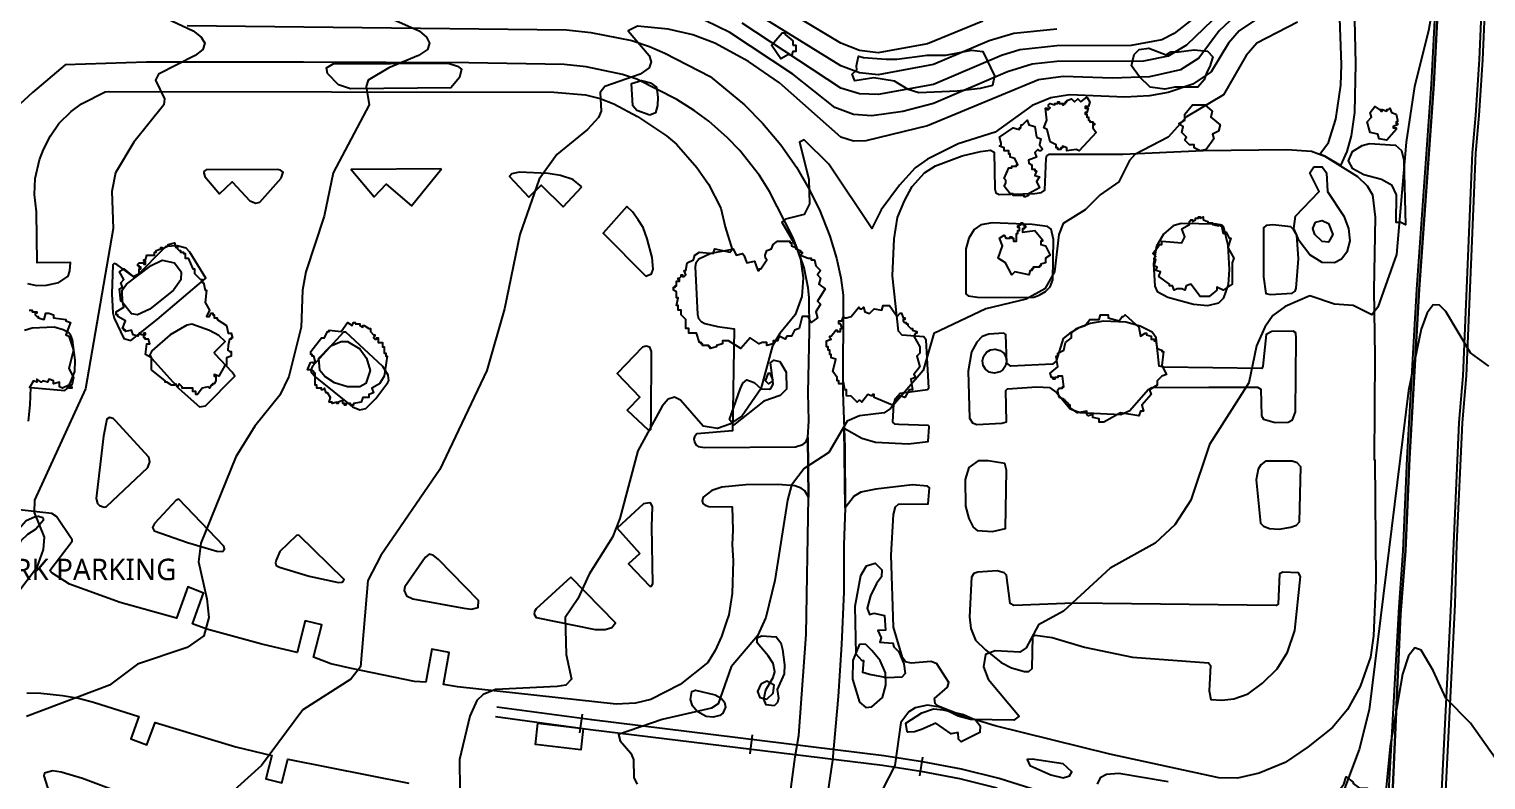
# Model space of a CAD drawing. Header units: metres. Extents: x -550 to 550, y -500 to 950.
# Drawn here: x -86.6 to 151.3, y 615.7 to 738.2 of the extents above; entities that cross this region are included whole.
import ezdxf
from ezdxf.enums import TextEntityAlignment as Align

# ---------------------------------------------------------------- set-up
doc = ezdxf.new("R2010")
doc.units = ezdxf.units.M
doc.header["$LTSCALE"] = 2
for name, color, linetype in [('SITE-BLDG-EXIST', 7, 'CONTINUOUS'), ('SITE-PARKING', 250, 'CONTINUOUS'), ('SITE-RAIL', 7, 'CONTINUOUS'), ('SITE-ROAD-CURB', 7, 'CONTINUOUS'), ('SITE-ROAD-GRAVEL', 32, 'CONTINUOUS'), ('SITE-ROAD-PAVED', 7, 'CONTINUOUS'), ('SITE-TREE-CANOPY', 94, 'CONTINUOUS'), ('TEXT', 7, 'CONTINUOUS'), ('TOPO-CONTOUR-MAJOR', 8, 'CONTINUOUS'), ('TOPO-CONTOUR-MINOR', 9, 'CONTINUOUS')]:
    doc.layers.add(name, color=color, linetype=linetype)
doc.styles.add('OpenSans', font='OpenSans-Regular.ttf')

msp = doc.modelspace()

# ---------------------------------------------------------------- linework, layer by layer
at = {"layer": 'SITE-BLDG-EXIST'}
msp.add_lwpolyline([(3.9, 624.02), (3.49, 620.53), (-3.91, 621.41), (-3.5, 624.9)], close=True, dxfattribs=at)
at = {"layer": 'SITE-PARKING'}
for points in [[(-86.85, 696.69), (-85.37, 696.34), (-83.77, 696.4), (-81.75, 696.82), (-80.23, 697.85), (-79.91, 698.75), (-79.81, 700.1), (-85.26, 700.05), (-85.38, 708.39), (-85.73, 711.2), (-85.62, 713.79), (-84.9, 716.85), (-84.23, 718.56), (-83.09, 720.75), (-81.73, 722.77), (-79.71, 724.76), (-78.04, 725.98), (-74.16, 727.94), (-73.49, 728.03), (-0.87, 727.9), (4.27, 727.45), (6.66, 726.88), (8.89, 726.02), (12.78, 723.92), (17.51, 720.8), (19.13, 719.43), (22.46, 715.59), (24.34, 712.9), (26.37, 708.97), (27.09, 705.94), (28.23, 702.2), (24.73, 701.56), (22.76, 700.62), (22.27, 699.98), (22.21, 699.4), (22.57, 691.6), (22.72, 690.97), (23.14, 690.48), (23.79, 690.13), (25.81, 689.65), (28.54, 689.29), (28.26, 672.63), (22.44, 672.15), (22.06, 671.65), (21.95, 671.27), (22.05, 670.8), (22.29, 670.36), (22.66, 670.08), (23.71, 669.9), (38.58, 670.02), (39.76, 670.38), (40.23, 670.76), (40.59, 671.52), (40.71, 661.78), (40.09, 662.83), (39.48, 663.26), (38.48, 663.67), (35.67, 663.85), (30.47, 663.83), (26.55, 663.45), (24.92, 662.86), (23.51, 661.81), (23.32, 661.25), (23.42, 660.76), (23.8, 660.47), (24.39, 660.29), (28.23, 660.19), (28.34, 656.39), (28.23, 654.05), (28.38, 651.41), (28.2, 646.07), (27.67, 642.61), (27.32, 641.49), (26.51, 639.07), (25.45, 636.78), (24.28, 634.79), (19.73, 631.23), (14.93, 628.78), (12.42, 628.17), (9.3, 628), (-16.6, 630.84), (-18.91, 631.24), (-17.99, 636.45), (-20.84, 636.96), (-21.81, 631.59), (-23.65, 631.69), (-33.94, 633.81), (-37.33, 634.61), (-40.16, 635.69), (-38.79, 640.98), (-41.51, 641.61), (-42.82, 636.44), (-48.59, 637.81), (-57.58, 640.23), (-59.91, 641.1), (-58.09, 646.14), (-60.65, 647.15), (-62.51, 642.06), (-71.71, 644.61), (-80, 647.62), (-82.9, 649.44), (-83.22, 649.81), (-79.58, 654.59), (-79.58, 654.81), (-82.13, 658.62), (-82.9, 659.11), (-88.69, 659.76)], [(-86.69, 674.19), (-86.39, 676.87), (-86.32, 679.69), (-80.75, 679.22), (-80.36, 679.55), (-79.9, 680.39), (-79.1, 682.31), (-79.07, 684.15), (-79.5, 687.49), (-79.76, 688.17), (-80.12, 688.61), (-81.03, 689.11), (-82.51, 689.53), (-86.08, 689.4), (-87.36, 688.99)], [(-86.98, 629.84), (-84.69, 629.8), (-81.12, 629.4), (-78.51, 628.96), (-76.09, 628.36), (-68.68, 626.01), (-69.96, 622.33), (-67.35, 621.35), (-66, 625.03), (-52.85, 621.02), (-46.97, 619.61), (-47.92, 615.83), (-45.3, 615.17), (-44.33, 619.01), (-24.55, 615.09)]]:
    msp.add_lwpolyline(points, dxfattribs=at)
for points in [[(-45.44, 713.88), (-45.12, 714.86), (-45.54, 715.18), (-45.99, 715.27), (-57.65, 715.25), (-57.99, 715.02), (-58.06, 714.72), (-57.89, 714.11), (-55.51, 711.31), (-53.43, 713.24), (-50.55, 710.14), (-49.58, 709.76), (-48.89, 709.93)], [(-19.25, 715.41), (-34, 715.28), (-30.23, 710.83), (-28.29, 712.89), (-24.16, 709.35)], [(3.69, 712.43), (2.2, 713.62), (0.21, 714.3), (-1.82, 714.63), (-6.56, 714.82), (-7.76, 714.56), (-8.13, 714.13), (-4.98, 710.77), (-2.99, 712.73), (0.62, 709.17)], [(14.15, 697.89), (15.06, 698.23), (15.34, 699.01), (15.16, 700.91), (14.37, 703.96), (13.67, 705.8), (12.89, 707.08), (11.96, 708.36), (11, 709.25), (7.14, 704.91)], [(-65.65, 690.81), (-57.75, 697.55), (-60.32, 701.77), (-60.96, 702.46), (-62.42, 702.8), (-64.27, 702.69), (-69.19, 697.69), (-69.45, 697.73), (-72.24, 699.78), (-72.71, 699.92), (-72.93, 699.7), (-73.05, 694.98), (-72.92, 691.86), (-72.7, 691.02), (-71.11, 687.67), (-69.99, 687.38)], [(-57.12, 689.01), (-60.03, 690.04), (-60.83, 689.89), (-63.55, 688.31), (-66.54, 685.66), (-66.86, 685.01), (-66.61, 684.46), (-62.16, 679.51), (-58.76, 676.55), (-57.78, 676.7), (-53, 681.55), (-53.4, 682.21), (-56.26, 685.19), (-56.3, 685.48), (-54.55, 687.23), (-55.6, 688.17)], [(-34.85, 688.72), (-35.25, 688.73), (-40.28, 683.18), (-40.57, 682.54), (-40.54, 682.17), (-39.85, 681.43), (-33.76, 676.52), (-32.6, 676.07), (-31.62, 676.26), (-29.95, 677.92), (-28.01, 680.53), (-27.86, 680.82), (-27.93, 681.7), (-28.84, 683.11)], [(14.76, 672.72), (14.94, 672.85), (15.01, 674.68), (15.07, 685.58), (14.8, 686.26), (14.18, 686.44), (13.57, 686.27), (9.44, 681.98), (13.16, 678.14), (11.07, 675.99), (14.5, 672.8)], [(-72.46, 674.27), (-72.85, 674.64), (-73.44, 674.78), (-73.87, 674.53), (-74.43, 671.74), (-75.62, 661.57), (-75.44, 660.77), (-75.08, 660.44), (-74.35, 660.18), (-73.95, 660.26), (-67.18, 666.63), (-66.88, 667.57), (-67.06, 668.3)], [(-66.12, 657.49), (-66.42, 656.84), (-66.15, 656.32), (-60.73, 654.42), (-55.95, 652.97), (-55.01, 652.93), (-54.7, 653.31), (-54.79, 653.82), (-62.14, 661.46), (-62.56, 661.33)], [(13.15, 652.61), (11.32, 650.89), (14.76, 647.27), (15.03, 647.29), (15.28, 647.63), (15.13, 656.98), (15.22, 660.24), (14.96, 660.81), (14.72, 660.89), (13.75, 660.72), (9.47, 656.74)], [(-42.55, 655.59), (-42.93, 655.53), (-45.62, 652.92), (-46.25, 651.51), (-46.36, 651.08), (-46.22, 650.64), (-45.71, 650.35), (-40.85, 648.88), (-36.04, 647.89), (-35.51, 647.9), (-35.31, 648.05), (-35.15, 648.37)], [(-19.71, 651.63), (-20.61, 652.35), (-21.23, 652.47), (-21.92, 651.92), (-25.24, 647.14), (-25.31, 646.55), (-24.95, 645.69), (-23.94, 645.21), (-15.59, 643.69), (-14.35, 643.51), (-13.26, 643.76), (-13.22, 644.92)], [(1.89, 648.75), (-3.79, 643.56), (-4.05, 643.15), (-4.08, 642.68), (-3.77, 642.16), (5.85, 640.18), (7.51, 640.21), (8.6, 640.54), (9.19, 641.28)], [(-80.51, 609.86), (-77.27, 610.57), (-72.84, 612.01), (-72.07, 612.49), (-71.52, 613.32), (-71.78, 613.58), (-77.84, 615.88), (-81.36, 616.91), (-82.78, 617.13), (-84.05, 616.73), (-84.16, 616.33), (-82.36, 610.62), (-82.07, 610.12)]]:
    msp.add_lwpolyline(points, close=True, dxfattribs=at)
at = {"layer": 'SITE-RAIL'}
for points in [[(-10.41, 625.98), (5.1, 623.89), (52.77, 618.04), (59.02, 617.09), (65.33, 615.88), (71.43, 614.35)], [(83.52, 612.2), (71.85, 615.85), (65.66, 617.4), (59.29, 618.62), (52.98, 619.59), (5.29, 625.44), (-10.2, 627.53)], [(3.36, 623.32), (3.77, 626.39)], [(31.15, 619.92), (31.54, 622.99)], [(58.89, 616.3), (59.35, 619.36)]]:
    msp.add_lwpolyline(points, dxfattribs=at)
at = {"layer": 'SITE-ROAD-CURB'}
for points in [[(134.89, 603.06), (137.14, 643.89), (137.79, 653.05), (138.44, 668.15), (140.02, 695.69), (142.42, 729.24), (143.19, 743.83)], [(143.58, 743.81), (142.81, 729.21), (140.42, 695.67), (138.83, 668.13), (138.18, 653.01), (137.36, 642.64), (135.95, 610.74)]]:
    msp.add_lwpolyline(points, dxfattribs=at)
at = {"layer": 'SITE-ROAD-GRAVEL'}
msp.add_lwpolyline([(129.56, 751.77), (130, 732.54), (129.84, 724.58), (129.33, 720.75), (128.58, 718.21), (127.57, 715.94), (125.03, 717.46), (124.21, 717.76), (125.63, 719.69), (126.8, 723.52), (127.6, 729.02), (127.71, 732.44), (127.02, 752.07)], dxfattribs=at)
for points in [[(132.78, 711.12), (133.25, 707.48), (133, 695.6), (133.18, 684.85), (133.07, 667.87), (133.19, 667.87), (133.34, 648.18), (132.97, 639.14), (132.47, 635.66), (130.8, 630.9), (128.69, 627.13), (126.27, 624.2), (122.28, 621.04), (118.52, 618.47), (114.31, 616.74), (110.77, 615.94), (107.72, 615.97), (89.88, 619.86), (71.15, 624.46), (66.03, 626.05), (61.88, 627.66), (61.38, 628.14), (61.26, 628.91), (63.37, 630.8), (63.61, 631.55), (61.66, 634.61), (60.73, 634.99), (57.45, 634.7), (56.54, 634.93), (56.05, 635.6), (54.59, 640.56), (54.21, 652.34), (54.6, 658.98), (54.88, 660.19), (55.4, 660.64), (60.23, 660.72), (60.47, 663.3), (60.14, 663.59), (57.65, 663.83), (51.67, 663.12), (49.26, 662.62), (48.16, 661.95), (46.67, 660.03), (46.5, 673.07), (49.41, 671.45), (51.65, 670.78), (57.02, 670.49), (60.22, 670.86), (60.42, 673.29), (60.24, 673.47), (55.45, 673.64), (54.87, 673.73), (54.48, 674.04), (54.61, 677.01), (54.88, 677.91), (55.66, 678.76), (60.11, 679.37), (60.37, 679.66), (59.91, 687.4), (59.52, 687.96), (56.01, 688.24), (55.4, 688.91), (54.42, 697.91), (54.69, 703.94), (55.24, 707.44), (56.38, 710.18), (57.63, 712.52), (59.64, 714.73), (61.41, 715.85), (65.8, 717.51), (68.79, 718.21), (70.43, 718.43), (71.01, 718.1), (71.13, 712.13), (71.31, 711.48), (71.81, 711.18), (77.63, 711.35), (78.75, 711.5), (79.27, 711.89), (79.49, 717.12), (79.64, 717.59), (79.97, 717.76), (92.04, 717.8), (105.16, 718.38), (118.83, 718.52), (122.86, 718.26), (125.03, 717.46), (130.33, 714.12), (131.94, 712.59)], [(76.52, 694.36), (77.5, 694.45), (78.34, 694.76), (79.37, 695.39), (80.18, 696.14), (80.61, 697.26), (80.71, 703.83), (80.34, 705.52), (79.73, 705.99), (77.23, 706.3), (70.7, 706.58), (68.84, 706.22), (67.77, 705.48), (66.87, 704.08), (66.4, 702.31), (66.39, 695), (66.79, 694.66), (68.31, 694.42)], [(103.56, 693.29), (105.92, 693.1), (107.71, 693.54), (108.53, 694.32), (109.3, 696.49), (109.46, 698.96), (109.21, 702.85), (108.54, 705.83), (108.19, 706.21), (107.32, 706.37), (101.54, 706.49), (100.23, 706.08), (98.68, 704.73), (97.51, 702.76), (97.05, 699.9), (97.26, 696.23), (97.65, 695.35), (99.37, 694.43)], [(116.13, 694.86), (119.69, 695.07), (120.14, 695.4), (120.33, 695.9), (120.72, 700.72), (120.44, 704.54), (119.91, 705.5), (119.45, 705.94), (116.51, 706.26), (115.45, 706.14), (114.98, 705.78), (114.99, 697.75), (115.37, 695.06)], [(83.33, 688.51), (82.27, 687.67), (81.14, 684.02), (80.55, 683.52), (73.71, 683.19), (73.06, 683.68), (72.94, 688.36), (72.58, 688.59), (70.14, 688.39), (69.08, 688.01), (68.19, 687.09), (67.32, 685.5), (66.78, 682.35), (66.96, 674.69), (67.48, 673.91), (68.2, 673.64), (72.24, 673.85), (73.02, 674.09), (72.94, 679.21), (73.2, 679.49), (77.96, 679.83), (80.07, 679.69), (81.17, 678.86), (83.45, 676.23), (85.07, 675.62), (91.71, 675.27), (93.18, 675.92), (96.16, 679.35), (96.78, 679.7), (106.08, 679.76), (114.04, 679.75), (114.58, 679.41), (114.67, 675.05), (114.98, 674.54), (116.9, 673.99), (119.01, 674.05), (119.71, 674.44), (120.21, 675.73), (120.35, 687.72), (120.29, 688.6), (119.86, 688.89), (116.37, 688.86), (115.45, 688.33), (114.91, 683.18), (114.72, 682.79), (98.74, 683.04), (97.98, 683.2), (97.49, 687.79), (96.82, 688.71), (94.88, 689.73), (92.53, 690.36), (88.86, 690.51), (86.68, 690.16), (84.85, 689.44)], [(66.33, 660.3), (66.87, 658.3), (67.57, 656.9), (68.22, 656.38), (70.75, 656.18), (72.84, 656.68), (73, 666.2), (72.76, 667.29), (70.05, 667.75), (68.41, 667.74), (66.86, 666.62), (66.28, 664.7)], [(117.56, 656.57), (119.46, 656.89), (120.38, 657.23), (120.9, 657.78), (121.08, 666.77), (120.47, 667.41), (119.68, 667.68), (115.32, 667.69), (114.58, 667.09), (114.13, 666.37), (113.81, 664.64), (114.49, 657.54), (114.99, 657.06), (116, 656.67)], [(72.14, 634.82), (73.83, 633.92), (75.95, 633.33), (76.68, 633.32), (77.24, 633.85), (77.34, 639.11), (77.71, 639.25), (80.46, 638.87), (85.74, 637.31), (93.59, 635.7), (106.03, 634.75), (106.32, 634.3), (106.12, 630.21), (106.42, 628.78), (108.2, 628.64), (110.16, 628.89), (112.47, 629.71), (114.83, 631.41), (117.24, 633.75), (118.93, 636.52), (120.13, 640.02), (121.04, 648.86), (120.72, 649.45), (118.18, 649.58), (117.63, 649.3), (117.38, 644.33), (117.09, 644.11), (83.96, 644.51), (74.21, 644.12), (73.6, 644.42), (73.05, 649.05), (72.65, 649.46), (71.49, 649.77), (68.33, 649.55), (67.71, 649.35), (67.29, 648.73), (66.98, 642.24), (67.2, 640.34), (67.96, 638.48), (69.6, 636.87)]]:
    msp.add_lwpolyline(points, close=True, dxfattribs=at)
at = {"layer": 'SITE-ROAD-PAVED'}
for points in [[(151.32, 758.33), (150.2, 733.23), (149.62, 724.15), (149.05, 718), (147.53, 681.61), (146.89, 673.98), (145.61, 644.33), (143.51, 603.04)], [(144.21, 602.99), (146.31, 644.29), (146.55, 654.15), (147.49, 673.95), (148.13, 681.58), (149.65, 717.96), (150.21, 724.1), (150.79, 733.2), (151.92, 758.3)], [(135.95, 610.74), (137.36, 642.64), (138.18, 653.01), (138.83, 668.13), (140.42, 695.67), (142.81, 729.21), (143.58, 743.81)], [(-60.75, 738.8), (1.17, 738.08), (5.15, 737.66), (11.82, 736.31), (14.72, 735.36), (17.23, 734.24), (24.62, 730.44), (30.25, 725.83), (33.2, 722.86), (36.15, 719.31), (38.73, 715.66), (40.65, 712.35), (42.5, 708.68), (44.16, 704.39), (45.29, 700.78), (45.98, 697.6), (46.36, 694.79), (46.29, 678.95), (46.61, 669.94), (46.67, 659.99), (46.47, 653.99), (46.46, 646.36), (46.1, 637.75), (45.53, 629.26), (44.59, 618.85), (43.82, 613.38)], [(37.2, 609.61), (38.52, 619.43), (39.14, 622.9), (40.3, 639.36), (40.71, 661.78), (40.59, 671.52), (40.72, 674.28), (40.62, 678.84), (40.86, 688.97), (40.82, 694.38), (40.65, 695.96), (39.96, 699.22), (39.3, 701.32), (38.13, 704.22), (34.35, 711.68), (32.69, 714.3), (29.46, 718.38), (27.48, 720.46), (24.42, 723.16), (22.04, 724.89), (19.19, 726.69), (12.67, 730.04), (10.3, 730.81), (4.36, 732.02), (0.78, 732.41), (-14.8, 732.67), (-41.75, 732.79), (-67.41, 732.82), (-80.68, 732.37), (-86.03, 727.84), (-88.76, 725.34)]]:
    msp.add_lwpolyline(points, dxfattribs=at)
at = {"layer": 'SITE-TREE-CANOPY'}
for points in [[(38.15, 735.56), (38.65, 735.56), (38.65, 734.56), (38.15, 734.56), (37.9, 733.81), (37.4, 734.06), (36.15, 733.32), (34.64, 735.56), (36.4, 737.56), (36.9, 737.56), (36.9, 737.31), (38.15, 736.3)], [(53.4, 733.27), (55.12, 733.27), (60.09, 733.93), (63.13, 733.94), (67.29, 734.73), (69.15, 734.53), (71.07, 730.56), (70.73, 728.98), (68.75, 728.51), (64.98, 728.05), (58.7, 727.78), (56.98, 728.32), (54.73, 729.7), (51.36, 730.23), (48.24, 729.76), (47.85, 730.83), (48.58, 731.55), (48.51, 732.21), (48.84, 733.8), (49.7, 733.54)], [(99.84, 734.47), (101.1, 734.47), (103.68, 734.8), (105.86, 734.59), (106.72, 733.67), (106.25, 732.08), (105.73, 731.16), (105.33, 729.9), (104.27, 728.71), (100.51, 728.7), (98.91, 728.37), (96.47, 728.71), (94.75, 730.42), (93.43, 732.22), (93.88, 734.06), (94.68, 734.86), (96.27, 735.06), (99.12, 734)], [(-34.11, 728.47), (-36.08, 729.11), (-37.85, 730.97), (-38.03, 731.88), (-36.95, 732.54), (-18.16, 732.62), (-16.62, 732.16), (-16, 731.64), (-16.3, 730.28), (-17.72, 728.6)], [(14.76, 724.16), (12.65, 724.91), (11.99, 725.69), (11.77, 729.32), (13.42, 729.82), (14.88, 729.41), (15.85, 728.71), (16.08, 727.1), (16.01, 725.74), (15.71, 724.55)], [(86.4, 725.56), (85.9, 725.56), (85.9, 725.31), (86.39, 725.31), (86.15, 724.56), (85.9, 724.56), (85.9, 724.31), (86.15, 724.31), (86.15, 723.81), (86.4, 723.81), (86.4, 723.31), (86.65, 723.3), (86.64, 723.06), (87.15, 723.06), (87.15, 722.81), (87.4, 722.81), (87.4, 722.56), (87.15, 722.56), (87.15, 722.06), (87.65, 721.31), (84.9, 718.31), (84.4, 718.56), (82.9, 718.32), (82.9, 718.82), (82.15, 719.06), (82.15, 718.81), (81.9, 718.81), (81.9, 718.56), (81.4, 718.56), (81.4, 718.81), (81.15, 718.81), (81.15, 719.31), (80.15, 719.81), (79.65, 721.81), (79.14, 722.06), (79.64, 723.31), (79.39, 725.31), (79.65, 725.31), (79.65, 725.06), (79.9, 725.06), (80.15, 725.32), (79.9, 725.56), (79.9, 725.81), (80.15, 726.06), (80.9, 725.82), (80.9, 726.06), (81.4, 726.06), (81.4, 726.32), (81.65, 726.31), (81.65, 726.06), (82.15, 726.06), (82.15, 725.81), (82.4, 725.81), (82.4, 726.06), (82.65, 726.06), (82.65, 726.31), (82.9, 726.31), (82.9, 726.56), (83.64, 726.81), (84.15, 726.31), (84.65, 726.81), (85.15, 726.31), (86.14, 727.07), (86.65, 726.31)], [(105.65, 718.56), (104.65, 718.31), (103.65, 718.81), (103.65, 719.31), (102.9, 719.31), (102.14, 720.06), (102.4, 720.56), (101.65, 721.31), (101.89, 722.31), (101.15, 722.81), (102.15, 723.31), (102.15, 724.31), (103.4, 725.81), (105.4, 725.81), (106.64, 724.81), (106.4, 723.81), (107.9, 722.57), (107.64, 721.56), (106.65, 721.07), (106.9, 720.31)], [(77.9, 720.56), (78.65, 720.31), (78.4, 719.31), (78.9, 718.57), (78.65, 718.31), (78.4, 718.31), (78.15, 718.55), (77.65, 718.05), (77.9, 717.31), (76.64, 716.81), (76.65, 716.31), (77.15, 716.06), (77.15, 715.31), (77.65, 715.31), (77.65, 715.06), (77.9, 715.06), (77.65, 714.31), (78.4, 714.06), (77.9, 713.3), (78.39, 712.31), (76.64, 711.32), (76.64, 711.06), (76.15, 710.82), (75.9, 710.82), (75.9, 711.06), (74.14, 711.06), (74.14, 711.31), (73.65, 711.31), (72.65, 712.56), (72.9, 713.06), (72.9, 713.56), (72.65, 713.81), (73.4, 715.56), (73.9, 715.56), (73.9, 715.81), (74.65, 715.81), (74.65, 716.06), (74.9, 716.06), (74.4, 717.06), (73.65, 717.31), (73.65, 717.82), (73.39, 717.8), (73.4, 718.31), (72.64, 718.31), (72.64, 718.81), (71.9, 719.06), (72.15, 719.31), (72.15, 719.56), (71.9, 720.57), (74.14, 722.06), (75.15, 721.81), (75.15, 722.06), (75.39, 722.06), (75.4, 722.56), (75.65, 722.56), (76.4, 723.31), (76.65, 722.56), (77.65, 722.32)], [(133.9, 725.06), (134.15, 725.06), (134.15, 724.81), (134.39, 724.81), (134.39, 725.06), (135.15, 724.81), (135.15, 725.06), (135.4, 725.05), (135.64, 725.31), (135.9, 724.56), (136.65, 724.31), (136.9, 723.31), (136.9, 723.06), (136.65, 723.06), (136.65, 722.81), (136.9, 722.81), (136.9, 722.56), (136.15, 722.31), (136.15, 722.06), (136.64, 722.06), (136.64, 721.81), (135.15, 720.06), (133.9, 720.31), (133.65, 721.06), (132.4, 721.31), (131.9, 723.06), (132.64, 723.81), (132.4, 724.56), (133.15, 725.56)], [(137.4, 706.63), (136.65, 706.64), (136.69, 711.12), (136.02, 712.68), (134.26, 713.62), (131.37, 714.43), (129.57, 715.36), (128.86, 716.71), (129.53, 718.24), (131.1, 719.18), (132.32, 719.5), (136.56, 719.24), (137.53, 718.38), (137.94, 716.81), (138.2, 706.23)], [(75.65, 706.31), (75.9, 706.31), (75.9, 706.05), (76.15, 706.07), (76.15, 705.81), (75.9, 705.81), (75.9, 705.57), (75.65, 705.57), (75.65, 705.07), (77.65, 705.31), (78.9, 703.82), (78.9, 703.56), (78.65, 703.56), (78.65, 703.06), (79.4, 702.81), (80.15, 701.31), (79.4, 700.81), (79.4, 700.07), (78.64, 699.81), (78.64, 699.55), (78.4, 699.56), (78.4, 699.31), (77.39, 699.31), (77.4, 699.06), (77.15, 699.06), (77.15, 698.81), (76.9, 698.81), (76.65, 698.06), (74.4, 698.56), (73.9, 698.06), (72.89, 700.06), (71.65, 700.81), (72.4, 702.81), (71.9, 704.06), (72.65, 704.56), (72.9, 704.06), (73.65, 704.06), (73.64, 704.31), (73.9, 704.31), (73.9, 704.06), (74.15, 704.05), (74.15, 703.57), (74.65, 703.56), (74.65, 704.81), (74.89, 704.81), (74.9, 705.31), (75.15, 705.31), (75.15, 705.81), (74.9, 705.81), (74.9, 706.06), (75.4, 706.31), (75.4, 706.56), (75.65, 706.56)], [(105.15, 707.06), (105.9, 706.81), (105.9, 706.56), (106.65, 706.56), (106.65, 706.32), (107.65, 706.06), (107.65, 706.31), (107.9, 706.31), (107.9, 706.06), (108.15, 706.06), (108.4, 704.81), (108.9, 705.06), (109.4, 704.06), (109.65, 704.06), (109.15, 702.56), (110.15, 700.82), (109.9, 700.06), (109.89, 696.56), (108.4, 695.56), (107.4, 696.06), (107.4, 695.56), (106.15, 694.56), (104.65, 694.56), (103.15, 696.56), (102.39, 696.31), (102.15, 695.56), (101.65, 695.81), (100.9, 695.81), (100.4, 695.56), (100.15, 696.31), (99.65, 696.31), (99.65, 696.56), (97.9, 697.81), (98.15, 698.56), (97.4, 698.81), (97.64, 699.31), (97.15, 699.56), (97.4, 700.57), (97.15, 700.57), (97.15, 700.81), (97.39, 701.07), (96.9, 701.56), (97.9, 702.81), (97.9, 703.06), (98.4, 703.06), (98.39, 703.56), (101.65, 703.31), (102.15, 704.31), (101.65, 705.57), (102.9, 706.31), (102.9, 706.81), (103.15, 707.07), (103.4, 707.06), (103.4, 706.81), (103.9, 707.06), (103.9, 707.31), (104.4, 707.31), (104.4, 707.56), (104.65, 707.56), (104.65, 707.31), (105.15, 707.56)], [(-68.35, 688.31), (-68.36, 688.56), (-68.6, 688.56), (-68.85, 688.06), (-69.6, 688.31), (-69.85, 689.06), (-70.86, 688.81), (-70.85, 689.06), (-71.1, 689.06), (-71.1, 689.31), (-71.35, 689.31), (-70.85, 690.56), (-72.1, 691.31), (-72.1, 691.56), (-72.35, 691.56), (-72.35, 692.06), (-71.1, 692.81), (-71.35, 693.81), (-71.6, 693.81), (-71.85, 695.82), (-71.35, 696.06), (-71.6, 696.8), (-71.1, 697.3), (-71.85, 698.56), (-71.1, 699.06), (-69.6, 697.81), (-68.6, 698.31), (-68.6, 699.06), (-68.36, 699.06), (-68.36, 699.31), (-68.6, 699.31), (-68.6, 699.56), (-68.85, 699.56), (-68.85, 699.8), (-68.6, 700.06), (-67.85, 700.06), (-67.85, 699.81), (-67.6, 699.81), (-67.6, 700.31), (-67.86, 700.32), (-67.86, 700.56), (-67.6, 700.56), (-67.36, 701.32), (-66.1, 701.31), (-66.11, 701.81), (-65.85, 701.81), (-65.85, 702.06), (-65.1, 702.31), (-65.1, 702.56), (-64.85, 702.56), (-64.85, 702.31), (-63.85, 702.81), (-63.85, 703.06), (-62.85, 703.31), (-62.6, 702.55), (-62.35, 702.55), (-62.35, 702.31), (-62.1, 702.06), (-61.85, 702.06), (-61.85, 701.81), (-61.35, 701.81), (-61.35, 701.56), (-61.1, 701.56), (-61.1, 700.81), (-60.6, 700.81), (-59.85, 699.06), (-59.6, 699.06), (-59.6, 698.31), (-58.6, 697.31), (-58.35, 697.31), (-58.35, 696.81), (-58.1, 696.81), (-57.85, 695.56), (-57.6, 695.56), (-57.85, 693.56), (-57.1, 692.31), (-57.6, 691.31), (-57.1, 691.31), (-56.85, 691.81), (-56.6, 691.81), (-56.6, 691.56), (-56.35, 691.56), (-56.35, 691.06), (-55.85, 691.06), (-55.85, 690.81), (-54.35, 689.81), (-54.1, 688.56), (-53.6, 688.56), (-53.35, 687.82), (-53.6, 687.82), (-53.6, 687.56), (-53.85, 687.56), (-54.1, 686.56), (-54.11, 685.81), (-53.85, 685.56), (-53.6, 685.56), (-53.6, 684.81), (-54.35, 684.56), (-54.35, 683.31), (-54.6, 683.31), (-55.6, 681.56), (-56.35, 681.81), (-56.35, 681.56), (-56.11, 681.56), (-56.1, 680.81), (-56.35, 680.31), (-56.61, 680.31), (-56.61, 680.05), (-56.85, 680.06), (-57.1, 679.56), (-57.35, 679.81), (-58.35, 679.56), (-59.1, 678.56), (-59.35, 678.56), (-59.35, 679.06), (-59.85, 679.06), (-59.85, 679.56), (-61.61, 679.56), (-61.61, 679.81), (-62.1, 680.31), (-62.35, 679.81), (-62.6, 680.31), (-62.85, 680.06), (-63.35, 680.06), (-64.1, 680.57), (-64.35, 680.55), (-64.35, 680.81), (-66.6, 682.56), (-66.61, 684.56), (-67.6, 685.06), (-67.35, 686.81), (-66.86, 686.81), (-67.1, 687.56), (-67.61, 687.56), (-67.61, 687.81), (-67.85, 687.81), (-67.85, 688.31)], [(37.65, 703.31), (37.9, 703.31), (37.89, 702.81), (38.65, 702.55), (38.65, 702.31), (39.4, 702.06), (39.4, 701.81), (39.65, 701.81), (39.65, 701.56), (39.4, 701.31), (40.64, 700.81), (41.15, 700.81), (41.15, 700.56), (41.65, 700.56), (41.9, 699.56), (42.65, 698.81), (42.15, 698.06), (42.65, 697.56), (42.39, 696.57), (43.4, 695.81), (42.15, 693.81), (42.65, 693.31), (41.9, 692.06), (42.15, 691.06), (41.15, 690.32), (40.65, 691.31), (39.65, 691.31), (39.15, 689.31), (38.4, 689.06), (37.9, 688.06), (37.15, 688.06), (36.9, 687.56), (35.9, 688.06), (35.65, 687.31), (34.9, 687.31), (34.9, 686.81), (33.9, 686.57), (33.9, 687.05), (33.15, 687.06), (32.65, 686.81), (31.15, 687.81), (29.65, 686.06), (27.65, 687.31), (26.65, 687.31), (26.65, 686.81), (25.65, 686.57), (25.65, 686.31), (24.65, 686.07), (24.65, 686.31), (24.4, 686.31), (24.4, 686.56), (23.39, 686.56), (23.39, 686.81), (23.15, 686.81), (23.15, 687.06), (22.9, 687.06), (22.4, 688.56), (21.15, 688.56), (21.14, 689.31), (20.65, 689.31), (20.65, 690.81), (19.9, 691.56), (19.9, 692.31), (19.4, 692.31), (19.4, 693.06), (19.15, 693.06), (19.4, 694.32), (19.15, 694.32), (19.15, 695.31), (18.65, 695.56), (18.65, 696.06), (18.9, 696.06), (18.9, 696.31), (19.15, 696.31), (19.15, 697.06), (19.64, 697.06), (19.65, 697.31), (19.4, 697.31), (19.4, 697.56), (19.65, 697.56), (19.9, 697.81), (19.9, 698.06), (20.14, 698.06), (20.14, 697.81), (20.4, 697.81), (20.65, 698.06), (20.4, 698.81), (20.65, 698.81), (20.9, 700.06), (21.9, 700.56), (22.15, 701.31), (22.9, 701.81), (25.15, 701.56), (25.4, 702.31), (27.89, 701.81), (28.4, 702.31), (28.9, 701.31), (29.9, 701.57), (30.15, 701.31), (30.64, 700.06), (31.89, 700.31), (32.4, 698.81), (32.64, 698.81), (32.64, 699.06), (32.9, 699.06), (33.9, 700.56), (33.65, 700.82), (33.64, 701.32), (33.9, 702.06), (34.65, 702.32), (34.9, 703.06), (35.65, 703.56), (37.65, 703.56)], [(55.15, 691.31), (55.65, 691.81), (55.9, 691.81), (56.15, 691.06), (56.4, 691.06), (56.4, 690.81), (56.15, 690.81), (56.15, 690.56), (56.39, 690.31), (56.65, 690.31), (56.65, 690.06), (56.9, 690.06), (56.9, 689.81), (57.4, 689.32), (57.65, 689.32), (57.65, 689.06), (58.4, 688.81), (58.4, 688.56), (58.15, 688.56), (57.89, 688.06), (58.9, 686.31), (58.89, 685.31), (58.4, 684.81), (58.9, 683.06), (57.9, 681.81), (58.15, 681.31), (57.4, 681.06), (57.65, 679.31), (57.15, 679.32), (56.4, 678.06), (55.65, 678.31), (54.4, 676.81), (51.4, 678.06), (51.4, 678.56), (51.15, 678.56), (51.15, 678.31), (50.9, 678.31), (50.4, 678.56), (49.4, 677.31), (49.15, 677.56), (48.9, 677.56), (48.65, 677.31), (47.65, 678.3), (46.9, 678.31), (46.9, 679.31), (46.65, 679.31), (46.4, 680.56), (46.15, 680.31), (45.65, 680.31), (45.65, 680.81), (45.4, 680.81), (45.4, 681.31), (44.65, 682.31), (45.15, 684.31), (44.4, 684.56), (44.39, 685.06), (44.15, 685.06), (44.15, 685.81), (43.9, 685.81), (43.9, 686.31), (43.65, 686.31), (43.65, 687.31), (44.4, 687.56), (44.15, 687.81), (44.15, 688.06), (44.4, 688.06), (45.14, 689.06), (45.4, 689.06), (45.4, 688.81), (45.9, 688.81), (45.9, 689.31), (46.15, 689.31), (46.15, 689.56), (45.9, 690.06), (45.65, 690.07), (45.64, 690.57), (46.15, 690.56), (46.4, 691.31), (46.65, 691.06), (46.9, 691.06), (47.65, 691.31), (48.9, 692.81), (49.15, 692.56), (49.4, 692.56), (49.65, 692.81), (49.89, 692.06), (50.65, 691.8), (51.4, 692.56), (52.65, 692.31), (52.89, 693.06), (53.9, 693.06)], [(-33.35, 690.06), (-32.6, 690.06), (-32.6, 689.81), (-32.1, 689.56), (-32.1, 689.81), (-31.86, 689.81), (-31.1, 689.31), (-30.85, 689.31), (-30.85, 688.81), (-30.35, 688.31), (-30.1, 688.31), (-30.1, 688.06), (-30.36, 687.81), (-30.1, 687.56), (-29.85, 687.56), (-29.85, 687.81), (-29.6, 687.81), (-29.6, 687.06), (-28.85, 687.06), (-28.85, 686.31), (-28.6, 686.31), (-28.6, 685.31), (-28.35, 685.31), (-28.35, 684.81), (-28.11, 684.81), (-28.6, 681.56), (-29.35, 680.31), (-30.6, 679.56), (-30.35, 678.81), (-31.1, 678.56), (-31.11, 678.06), (-32.1, 678.06), (-32.35, 677.31), (-33.6, 677.07), (-33.6, 676.81), (-34.11, 676.81), (-34.1, 677.06), (-34.85, 677.06), (-34.85, 676.81), (-35.1, 676.81), (-35.1, 677.06), (-35.35, 677.06), (-35.35, 677.56), (-36.11, 677.31), (-36.1, 677.06), (-36.35, 677.06), (-36.35, 677.31), (-37.1, 677.06), (-37.1, 677.31), (-37.6, 677.32), (-37.35, 678.06), (-37.85, 678.81), (-38.1, 678.81), (-38.35, 679.56), (-38.6, 679.31), (-38.86, 679.31), (-38.86, 679.56), (-39.6, 679.57), (-39.6, 680.05), (-39.85, 680.05), (-39.85, 682.06), (-40.1, 682.06), (-40.1, 682.31), (-40.6, 682.56), (-41.11, 682.56), (-40.61, 683.8), (-40.35, 683.82), (-40.1, 683.56), (-39.85, 684.06), (-40.11, 684.81), (-40.35, 684.81), (-40.35, 685.06), (-40.6, 685.06), (-40.6, 685.56), (-38.85, 687.81), (-38.35, 687.81), (-37.85, 688.81), (-37.6, 688.81), (-37.6, 689.06), (-35.6, 688.81), (-34.6, 690.32), (-33.85, 689.81), (-33.6, 690.31), (-33.35, 690.31)], [(94.65, 689.56), (94.9, 688.07), (95.65, 688.56), (95.9, 688.56), (95.9, 688.31), (96.65, 688.06), (96.65, 687.56), (97.15, 687.56), (97.14, 687.31), (97.4, 687.31), (97.65, 686.06), (98.4, 685.81), (98.4, 685.56), (98.65, 685.56), (98.4, 683.31), (99.15, 681.81), (98.39, 681.56), (97.65, 680.81), (97.65, 680.06), (96.4, 679.31), (96.65, 678.56), (95.15, 676.81), (95.4, 675.81), (94.9, 675.81), (94.65, 675.06), (91.65, 675.56), (88.9, 674.06), (88.15, 674.06), (88.15, 674.56), (87.15, 674.8), (87.14, 675.31), (86.4, 675.06), (86.15, 675.31), (86.15, 675.81), (84.64, 675.56), (83.4, 676.31), (83.4, 676.81), (83.15, 676.81), (83.14, 677.06), (82.9, 677.31), (82.65, 677.31), (82.65, 677.56), (82.4, 677.56), (82.4, 677.81), (81.65, 678.06), (81.4, 679.06), (81.4, 679.31), (81.64, 679.56), (82.15, 679.56), (82.15, 679.81), (82.4, 679.81), (82.15, 681.56), (81.39, 681.56), (81.39, 681.31), (80.9, 681.31), (80.9, 681.06), (80.65, 681.06), (80.65, 681.31), (80.4, 681.31), (80.15, 682.06), (81.4, 683.05), (81.15, 684.81), (81.4, 684.81), (81.4, 685.31), (82.4, 685.81), (82.64, 687.06), (83.65, 687.81), (83.65, 688.56), (84.4, 689.31), (85.9, 689.81), (86.64, 690.81), (88.15, 690.81), (88.39, 691.56), (89.65, 691.56), (89.65, 691.06), (91.4, 690.56), (91.9, 691.31), (92.15, 691.31), (92.4, 691.56)], [(-67.6, 688.31), (-67.6, 688.56), (-67.85, 688.56), (-67.85, 688.31)], [(73.03, 683.93), (72.87, 683.21), (72.44, 682.59), (71.92, 682.23), (71.08, 682.03), (70.22, 682.22), (69.62, 682.67), (69.23, 683.3), (69.1, 684.04), (69.25, 684.77), (69.76, 685.48), (70.4, 685.86), (71.15, 685.97), (71.99, 685.75), (72.57, 685.28), (72.94, 684.62)], [(37.1, 679.43), (36.06, 678.38), (33.4, 677.47), (28.47, 673.52), (27.8, 674.48), (29.54, 679.44), (29.97, 680.4), (30.61, 680.93), (31.8, 680.51), (32.99, 679.47), (34.35, 679.4), (34.61, 679.58), (34.94, 680.32), (34.89, 680.8), (34.15, 680.31), (33.65, 680.81), (34.15, 682.06), (34.4, 682.06), (34.88, 680.85), (34.51, 683.73), (35.03, 684.13), (36, 683.92), (37.07, 682.19)], [(-90.98, 653.79), (-90.11, 654.5), (-87.05, 657.99), (-85.7, 658.57), (-85.04, 658.67), (-84.34, 658.5), (-84.21, 658.02), (-85.5, 656.57), (-86.85, 655.72), (-87.93, 654.66), (-89.65, 651.76), (-90.99, 650.73), (-92.86, 650.1), (-93.83, 650.53), (-93.84, 651.84), (-93.08, 654.3), (-91.97, 660.86), (-91.5, 661.35), (-90.71, 661.22), (-90.17, 660.14), (-91.6, 654.66), (-91.59, 654.18)], [(51.38, 642.87), (53.12, 642.47), (53.28, 640.11), (52.03, 640.02), (52.54, 638.83), (52.33, 638.13), (54.45, 637.94), (54.65, 637.35), (55.43, 636.56), (56.25, 634.6), (56.47, 633.02), (55.95, 632.4), (53.55, 632.28), (50.63, 632.84), (49.56, 633.18), (49.72, 635.1), (49.43, 635.08), (48.49, 636.16), (48.32, 643.98), (49.23, 649.01), (50.18, 650.6), (51.57, 651.01), (52.67, 649.93), (52.6, 648.79), (51.82, 647.73), (50.84, 645.67), (50.25, 643.7), (50.65, 642.66)], [(35.09, 627.71), (33.77, 627.91), (33.42, 628.83), (33.75, 630.36), (34.9, 632.38), (35.2, 633.26), (34.92, 634.66), (34.12, 635.92), (32.3, 638.03), (32.3, 638.82), (33.04, 639.18), (35.4, 638.99), (36.19, 638), (36.47, 636.95), (36.76, 634.41), (36.74, 632.97), (35.58, 630.38), (35.77, 628.99), (35.65, 628.29)], [(25.1, 625.9), (24, 626.02), (22.51, 626.79), (21.76, 627.74), (21.44, 628.78), (21.64, 630.05), (22.25, 630.28), (25.45, 629.52), (26.42, 628.97), (26.95, 628.36), (27.14, 627.5), (26.71, 626.53), (26.23, 626.17)], [(65.11, 623.36), (63.97, 623.17), (61.47, 624.88), (59.17, 623.86), (57.99, 623.51), (56.98, 623.45), (56.81, 623.53), (56.58, 624.93), (59.22, 626.62), (61.09, 627.25), (62.67, 627.09), (66, 626.34), (67.97, 625.45), (68.73, 624.49), (68.65, 623.36), (65.61, 621.84), (65.21, 622.27)], [(124.4, 609.3), (123.9, 609.81), (124.06, 610.06), (123.26, 611.14), (123.46, 611.53), (124.21, 611.91), (124.14, 612.16), (124.75, 612.83), (126.23, 613.2), (127.27, 613.82), (128.09, 614.96), (128.49, 616.13), (129.66, 615.27), (129.66, 615.07), (130.65, 614.28), (132, 614.28), (131.52, 612.38), (130.37, 610.31), (128.73, 608.81), (127.69, 608.23), (126.77, 607.96), (126.03, 607.99), (124.61, 609.45)]]:
    msp.add_lwpolyline(points, close=True, dxfattribs=at)
msp.add_lwpolyline([(-86.6, 692.31), (-86.1, 692.31), (-86.1, 692.06), (-85.35, 692.06), (-85.35, 691.81), (-85.6, 691.81), (-85.6, 691.56), (-85.35, 691.31), (-85.1, 691.31), (-85.1, 691.06), (-84.1, 690.81), (-83.86, 691.82), (-83.35, 691.81), (-82.61, 691.56), (-82.6, 691.06), (-80.61, 690.81), (-80.6, 690.57), (-79.85, 690.31), (-80.6, 688.31), (-80.1, 688.06), (-79.36, 685.81), (-80.1, 682.81), (-79.35, 681.31), (-79.6, 680.06), (-79.85, 680.06), (-79.85, 679.81), (-79.6, 679.81), (-79.6, 679.56), (-80.1, 679.56), (-80.1, 680.06), (-81.11, 679.56), (-81.6, 679.81), (-81.6, 680.56), (-82.6, 680.31), (-82.6, 680.81), (-83.35, 681.06), (-83.6, 680.56), (-84.35, 680.81), (-84.6, 680.56), (-85.35, 681.06), (-85.35, 680.56), (-85.85, 680.81), (-86.6, 679.56)], dxfattribs=at)
at = {"layer": 'TOPO-CONTOUR-MAJOR'}
for points in [[(143.74, 748.09), (141.96, 737.9), (139.67, 728.83), (138.29, 719.76), (136.69, 701.38), (133.67, 692.79), (132.66, 691.53), (129.64, 693.07), (126.61, 693.3), (122.58, 694.66), (118.55, 692.91), (116.54, 691.47), (115.19, 689.53), (113.86, 686.51), (112.6, 680.46), (106.19, 670.39), (103.12, 661.32), (100.54, 657.29), (97.29, 654.27), (89.93, 650.23), (82.35, 643.18), (78.25, 640.95), (76.23, 637.21), (75.22, 636.49), (71.19, 636.69), (69.59, 636.13), (69.29, 634.11), (70.03, 632.1), (75.09, 626.05), (74.22, 625.42), (67.16, 625.51), (65.15, 626.03), (62.13, 627.5), (60.11, 627.83), (58.1, 627.39), (57.09, 626.76), (55.75, 625.04), (54.79, 617.99), (52.7, 613.96)], [(106.46, 742.23), (100.42, 737.5), (98.4, 736.46), (93.36, 735.53), (81.27, 735.44), (75.22, 734.79), (72.2, 733.9), (61.12, 729.15), (52.05, 727.52), (49.03, 727.63), (46, 728.58), (29.88, 739.17)], [(-64.08, 739.91), (-59.79, 737.9), (-58.47, 736.89), (-57.91, 735.88), (-58.21, 734.87), (-59.44, 733.87), (-65.46, 730.84), (-65.94, 729.84), (-64.46, 726.81), (-64.61, 725.81), (-69.49, 719.76), (-72.5, 714.72), (-73.1, 711.7), (-72.87, 705.65), (-77.35, 679.46), (-85.72, 661.32), (-85.77, 659.3), (-84.12, 655.27), (-84.31, 653.26), (-85.36, 650.23), (-91.52, 642.17)]]:
    msp.add_lwpolyline(points, dxfattribs=at)
for points in [[(-66.67, 699.61), (-64.83, 700.5), (-62.82, 700.03), (-61.78, 698.6), (-61.81, 697.29), (-63.02, 695.58), (-66.85, 692.47), (-68.86, 691.53), (-69.87, 691.71), (-71.36, 693.56), (-71.4, 695.58), (-70.7, 696.58)], [(49.03, 637.79), (47.92, 635.12), (47.87, 632.1), (49.03, 628.36), (50.03, 627.46), (51.04, 627.57), (52.76, 629.07), (53.32, 631.09), (53.24, 633.11), (52.41, 635.12), (51.04, 636.79), (50.03, 637.75)], [(32.91, 631.25), (32.39, 630.08), (32.72, 629.07), (33.91, 628.85), (34.92, 629.81), (35.1, 631.09), (33.91, 631.77)]]:
    msp.add_lwpolyline(points, close=True, dxfattribs=at)
at = {"layer": 'TOPO-CONTOUR-MINOR'}
for points in [[(69.18, 739.49), (60.11, 735.8), (52.05, 734.33), (49.03, 734.68), (45.99, 735.88), (23.84, 749.23)], [(81.27, 738.2), (74.22, 737.47), (70.19, 736.28), (61.12, 732.4), (52.05, 730.74), (49.03, 731.03), (46, 732.19), (28.87, 742.78)], [(-27.46, 739.91), (-22.89, 737.9), (-21.69, 736.89), (-21.19, 735.88), (-21.54, 734.87), (-23, 733.87), (-27.86, 731.85), (-31.24, 729.84), (-31.56, 728.83), (-31.03, 725.81), (-36.91, 714.72), (-38.4, 707.67), (-41.37, 698.6), (-41.92, 695.58), (-42.15, 689.53), (-44.17, 681.47), (-45.64, 678.45), (-49.73, 673.41), (-52.82, 668.37), (-58.56, 654.27), (-58.93, 651.24), (-57.55, 645.2), (-57.24, 642.17), (-58.04, 639.15), (-60.8, 637.23), (-68.86, 634.56), (-73.43, 631.09), (-87, 625.98)], [(107.98, 740.92), (102.43, 735.57), (99.41, 733.8), (95.38, 732.96), (81.27, 732.89), (77.24, 732.47), (73.21, 731.23), (61.12, 726.05), (56.08, 724.75), (51.04, 724.03), (48.02, 724.24), (45, 725.41), (38.14, 730.84), (27.87, 737.64), (21.82, 740.59)], [(109.48, 739.56), (107.73, 737.9), (104.45, 733.44), (101.42, 731.55), (96.38, 730.42), (90.34, 730.17), (82.28, 730.46), (78.25, 729.93), (60.11, 722.4), (50.03, 719.95), (48.02, 719.91), (46, 720.56), (35.93, 729.42), (30.89, 732.88), (25.37, 735.88), (21.82, 737.24), (17.79, 738.18), (12.75, 738.65), (11.26, 737.9), (14.67, 733.87), (14.98, 732.86), (14.69, 731.85), (13.2, 730.84), (7.41, 728.83), (6.68, 727.82), (6.84, 724.8), (6.42, 723.79), (4.59, 721.78), (-0.43, 717.74), (-3.28, 713.71), (-6.44, 704.65), (-8.95, 692.55), (-11.83, 682.48), (-19.49, 666.3), (-29.12, 652.25), (-31.29, 648.22), (-32.47, 634.11), (-34.04, 632.1), (-41.91, 627.06), (-48.64, 617.99), (-58.69, 608.92)], [(113.51, 739.61), (111, 737.9), (109.29, 735.88), (106.46, 731.21), (103.44, 729.19), (99.41, 727.84), (96.38, 727.3), (92.35, 727.09), (83.29, 727.45), (80.26, 726.98), (77.24, 725.71), (71.19, 721.39), (65.15, 719.47), (60.11, 716.97), (58.1, 715.54), (55.57, 712.71), (52.58, 708.68), (51.04, 705.64), (43.99, 716.16), (39.96, 720.14), (39.2, 719.76), (40.74, 713.71), (40.88, 709.68), (39.96, 707.96), (36.94, 707.16), (36.32, 706.66), (38.7, 702.63), (39.39, 700.62), (39.83, 697.59), (39.63, 694.57), (38.52, 691.55), (35.99, 688.52), (34.84, 686.51), (32.9, 679.46), (29.88, 675.08), (27.87, 673.72), (25.85, 673.01), (23.5, 673.41), (19.81, 677.64), (18.8, 678.14), (17.79, 677.77), (16.78, 676.65), (12.8, 669.38), (9.9, 658.3), (8.69, 655.27), (4.86, 649.23), (3.04, 645.2), (0.95, 642.17), (1.11, 636.13), (1.99, 632.1), (1.05, 631.09), (-0.35, 630.87), (-10.42, 630.39), (-12.44, 629.56), (-13.45, 628.61), (-14.62, 626.05), (-16.31, 619), (-16.24, 613.96)], [(120.57, 739.31), (113.91, 735.88), (112.18, 733.87), (108.48, 727.48), (102.43, 723.88), (99.41, 720.58), (94.01, 717.74), (93.11, 716.74), (91.35, 713.28), (88.32, 711.12), (85.85, 708.68), (82.28, 706.47), (81.6, 704.65), (80.85, 698.6), (79.26, 695.78), (76.23, 694.14), (69.63, 692.55), (61.16, 688.52), (59.44, 682.48), (54.06, 676.26), (53.06, 675.57), (49.03, 675.06), (47.01, 674.19), (43.99, 669.09), (39.96, 666.48), (37.94, 663.74), (37.24, 661.32), (35.22, 648.22), (33.74, 642.17), (32.35, 639.15), (28.07, 634.11), (25.94, 628.07), (24.84, 627.36), (16.78, 625.49), (9.67, 623.03), (9.94, 622.02), (11.68, 620.01), (12.09, 619), (12.19, 615.98), (12.72, 614.97)], [(151.8, 683.17), (148.78, 685.33), (144.75, 692.09), (143.74, 693.14), (142.73, 693.19), (141.73, 691.9), (140.72, 689.22), (138.7, 679.23), (132.27, 627.06), (130.64, 620.6), (127.71, 612.95)], [(153.82, 617.85), (148.78, 624.9), (144.75, 629.01), (142.73, 633.52), (140.72, 636.82), (139.71, 637.22), (138.7, 635.89), (137.7, 632.92), (135.68, 621.14), (134.57, 609.93)], [(99.41, 615.33), (91.35, 616.69), (89.33, 616.51), (88.32, 615.98), (87.86, 614.97)]]:
    msp.add_lwpolyline(points, dxfattribs=at)
for points in [[(123.19, 715.73), (124.6, 715.74), (125.26, 714.72), (125.45, 711.7), (128.12, 707.67), (128.9, 705.65), (129.08, 703.64), (128.63, 701.79), (127.71, 700.62), (126.61, 700.07), (124.6, 700.12), (122.58, 701.36), (120.8, 703.64), (119.95, 705.65), (120.23, 707.67), (124.09, 711.7), (122.57, 714.72)], [(123.5, 706.66), (124.6, 706.96), (125.61, 706.49), (126.31, 704.65), (125.61, 703.43), (124.6, 703.5), (123.36, 704.65), (123.05, 705.65)], [(-37.3, 686.51), (-35.61, 687.2), (-34.61, 687.2), (-32.59, 686.02), (-31.51, 684.49), (-30.89, 682.48), (-31.58, 680.37), (-32.59, 679.78), (-34.61, 679.78), (-36.72, 680.46), (-38.31, 681.47), (-39.12, 682.48), (-39.25, 684.49)], [(77.24, 619.03), (76.38, 619), (76.83, 617.99), (80.26, 616.48), (82.28, 615.98), (83.29, 616.29), (83.7, 616.98), (82.28, 618.26)]]:
    msp.add_lwpolyline(points, close=True, dxfattribs=at)

# ---------------------------------------------------------------- texts
at = {"layer": 'TEXT', "style": 'OpenSans'}
msp.add_text('HERITAGE PARK PARKING', height=3.5, dxfattribs=at).set_placement((-90, 650), align=Align.MIDDLE_CENTER)

doc.saveas('drawing.dxf')
